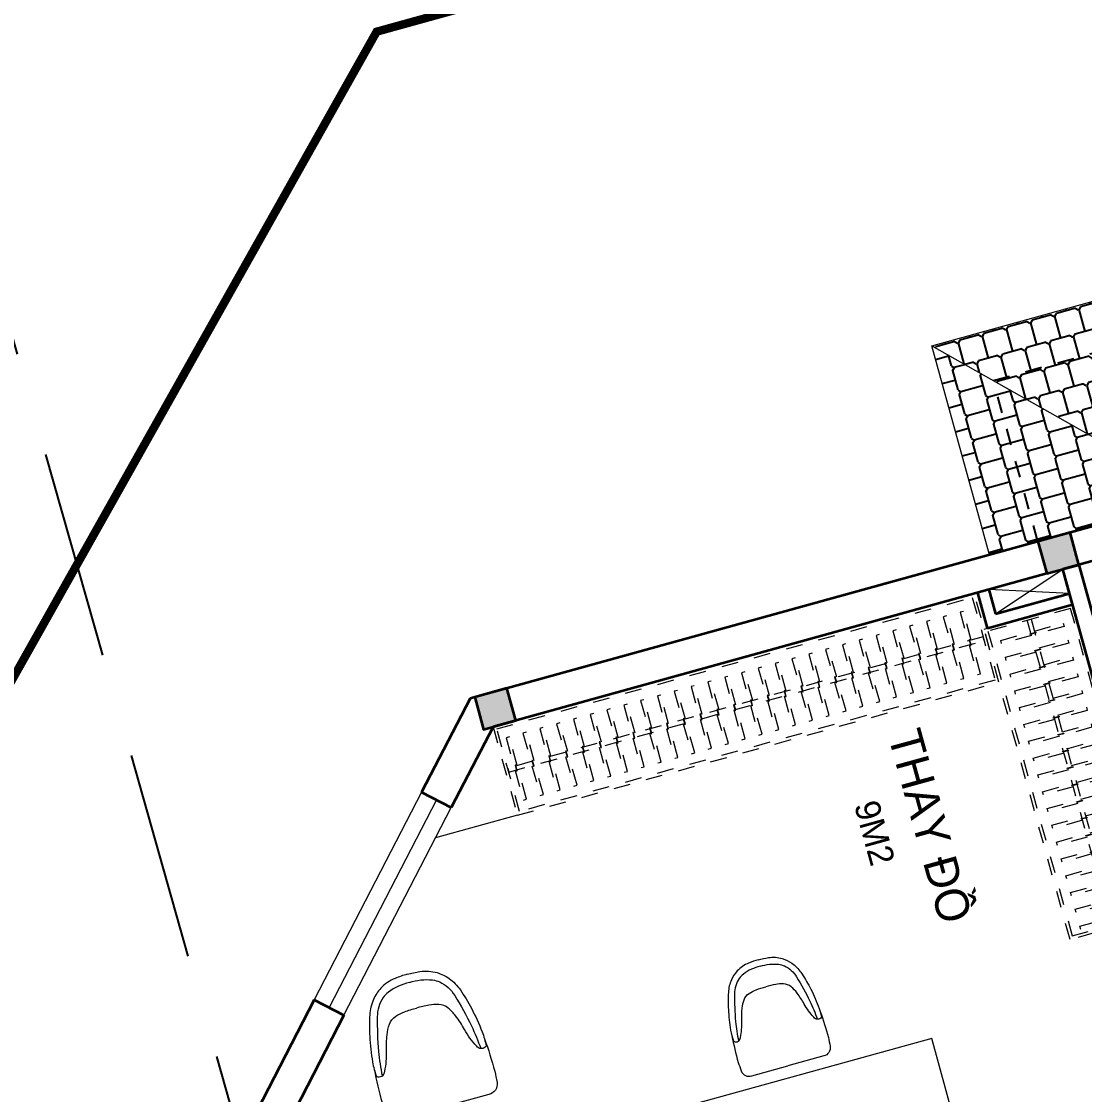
# Model space of a CAD drawing. Header units: metres. Extents: x 568332 to 569219, y 2065964 to 2066430.
# Drawn here: x 568446.51 to 568452.88, y 2066329.75 to 2066336.18 of the extents above; entities that cross this region are included whole.
import ezdxf

# ---------------------------------------------------------------- set-up
doc = ezdxf.new("R2010")
doc.units = ezdxf.units.M
doc.linetypes.add('HIDDEN', pattern=[0.375, 0.25, -0.125])
doc.linetypes.add('X-5M-G-MB PHONGNGU$0$HIDDEN2', pattern=[0.1875, 0.125, -0.0625])
doc.layers.get('0').update_dxf_attribs({"linetype": 'CONTINUOUS'})
doc.layers.get('DEFPOINTS').update_dxf_attribs({"linetype": 'CONTINUOUS'})
for name, color, linetype, lineweight in [('-CONCRETE', 1, 'CONTINUOUS', 35), ('-DIM', 9, 'CONTINUOUS', 13), ('-DOOR', 137, 'CONTINUOUS', 9), ('-FURNITURE', 46, 'CONTINUOUS', 9), ('-LINE1', 7, 'CONTINUOUS', 18), ('-TEXT', 7, 'CONTINUOUS', 15), ('-WALL', 4, 'CONTINUOUS', 35), ('TEXT25', 2, 'CONTINUOUS', 13)]:
    doc.layers.add(name, color=color, linetype=linetype, lineweight=lineweight)
for name, color, linetype in [('-RANH GIOI LO DAT', 12, 'CONTINUOUS'), ('13. NET HATCH', 252, 'CONTINUOUS'), ('RANHGIOI', 2, 'HIDDEN')]:
    doc.layers.add(name, color=color, linetype=linetype)
doc.styles.add('T1', font='', dxfattribs={"height": 200})
doc.styles.add('vnavanth', font='', dxfattribs={"width": 0.8})
doc.styles.get('T1').set_extended_font_data('VNgeometric Light')
doc.styles.get('vnavanth').set_extended_font_data('.VnAvantH')

# ---------------------------------------------------------------- blocks, each defined once
blk = doc.blocks.new('A$C5C575821')
at = {"layer": '-CONCRETE'}
h = blk.add_hatch(color=256, dxfattribs=at)
h.dxf.hatch_style = 1
h.paths.add_polyline_path([(-0.00237559899687767, 200.0000000000146), (-0.00237559899687767, 1.455191522836685e-11), (199.9976244010031, 1.455191522836685e-11), (199.9976244010031, 200.0000000000146)])
blk.add_lwpolyline([(-0.00237559899687767, 1.455191522836685e-11), (199.9976244010031, 1.455191522836685e-11), (199.9976244010031, 200.0000000000146), (-0.00237559899687767, 200.0000000000146)], close=True, dxfattribs=at)
blk = doc.blocks.new('A$C4D045CFB')
at = {"layer": '13. NET HATCH'}
h = blk.add_hatch(dxfattribs=at)
h.set_pattern_fill('MAIGO-12', color=256, scale=300, angle=180)
h.set_pattern_definition([(180, (-90, 1.102182119232618e-14), (-75.00000000000001, -150), [120, -30, 120, -30]), (270, (-75, -14.99999999999999), (74.99999999999997, -150), [135, -165]), (225, (-60, 7.34788079488412e-15), (-75.00000000142688, -150.0000000028537), [21.213203436, -403.0508652]), (315, (-90, 1.102182119232618e-14), (75.00000000142684, -150.0000000028537), [21.213203436, -403.0508652])])
h.paths.add_polyline_path([(1299.999119955668, 6100.494044825784), (1299.953723877203, 5215.284894083044), (1299.999119955668, 5229.592269479996), (1299.999119955668, 4500.000660992693), (-0.0008800443320069462, 6100.494044825784)])
h = blk.add_hatch(dxfattribs=at)
h.set_pattern_fill('MAIGO-12', color=256, scale=300, angle=270)
h.set_pattern_definition([(270, (-1.653273178848927e-14, -90), (150, -75.00000000000003), [120, -30, 120, -30]), (0, (14.99999999999999, -75), (150, 74.99999999999996), [135, -165]), (315, (-1.102182119232618e-14, -60), (150.0000000028537, -75.0000000014269), [21.213203436, -403.0508652]), (45, (-1.653273178848927e-14, -90), (150.0000000028537, 75.00000000142683), [21.213203436, -403.0508652])])
h.paths.add_polyline_path([(-0.0008800443320069462, 6100.494044825784), (1299.999119955668, 4500.000660992693), (1299.999119955668, 1300.000660992693), (-0.0008800443320069462, 0.000660992693156004)])
h = blk.add_hatch(dxfattribs=at)
h.set_pattern_fill('MAIGO-12', color=256, scale=300)
h.set_pattern_definition([(0, (90, 0), (75, 150), [120, -30, 120, -30]), (90, (75, 15), (-74.99999999999999, 150), [135, -165]), (45, (60, 0), (75.00000000142687, 150.0000000028537), [21.213203436, -403.0508652]), (135, (90, 0), (-75.00000000142686, 150.0000000028537), [21.213203436, -403.0508652])])
h.paths.add_polyline_path([(1299.999119955668, 1300.000660992693), (1299.999119955668, 0.000660992693156004), (-0.0008800443320069462, 0.000660992693156004)])
at = {"layer": '-LINE1'}
for p, q in [((-0.0008800443320069462, 0.000660992693156004), (-0.0008800443320069462, 6100.494044825784)), ((-0.0008800443320069462, 6100.494044825784), (1299.999119955668, 6100.494044825784)), ((-0.0008800443320069462, 6100.494044825784), (1299.999119955668, 4500.000660992693)), ((-0.0008800443320069462, 0.000660992693156004), (1299.999119955668, 1300.000660992693)), ((1299.999119955668, 0.000660992693156004), (-0.0008800443320069462, 0.000660992693156004))]:
    blk.add_line(p, q, dxfattribs=at)
at = {"layer": 'DEFPOINTS', "linetype": 'HIDDEN', "ltscale": 5}
blk.add_lwpolyline([(1299.999119955668, 300.0006609926932), (299.999119955668, 300.0006609926932), (299.999119955668, 5800.494044825784), (1299.999119955668, 5800.494044825784)], close=True, dxfattribs=at)
blk = doc.blocks.new('*U262')
at = {"linetype": 'X-5M-G-MB PHONGNGU$0$HIDDEN2'}
for points in [[(0, 600.0000000004657), (0, 0), (2106.196266547412, -7.502164068760305e-10), (2106.196266547412, 599.9999999997154)], [(2086.196266547412, 579.9996613716421), (2086.196266547412, 19.99966137164223), (20, 20.00000000046566), (20, 580.0000000004657)], [(2086.196266547412, 286.6991212947243), (2086.196266547412, 313.0991212946311), (20, 313.0991212953813), (19.99999859370291, 286.6991212952417)], [(113.7817614636733, 319.1750910408318), (109.4317788550979, 319.1750910408318), (109.4317788550979, 280.441767644881), (113.7817614636733, 280.441767644881)], [(227.7817614636733, 319.1750910407849), (223.4317788550979, 319.1750910407849), (223.4317788550979, 280.4417676448341), (227.7817614636733, 280.4417676448341)], [(341.7817614636733, 319.175091040738), (337.4317788550979, 319.175091040738), (337.4317788550979, 280.4417676447872), (341.7817614636733, 280.4417676447872)], [(455.7817614636733, 319.1750910406911), (451.4317788550979, 319.1750910406911), (451.4317788550979, 280.4417676447403), (455.7817614636733, 280.4417676447403)], [(569.7817614636733, 319.1750910406442), (565.431778855098, 319.1750910406442), (565.431778855098, 280.4417676446934), (569.7817614636733, 280.4417676446934)], [(683.7817614636733, 319.1750910405973), (679.431778855098, 319.1750910405973), (679.431778855098, 280.4417676446465), (683.7817614636733, 280.4417676446465)], [(797.7817614636733, 319.1750910405504), (793.431778855098, 319.1750910405504), (793.431778855098, 280.4417676445996), (797.7817614636733, 280.4417676445996)], [(911.7817614636733, 319.1750910405035), (907.431778855098, 319.1750910405035), (907.431778855098, 280.4417676445527), (911.7817614636733, 280.4417676445527)], [(1025.781761463673, 319.1750910404566), (1021.431778855098, 319.1750910404566), (1021.431778855098, 280.4417676445057), (1025.781761463673, 280.4417676445057)], [(1139.781761463673, 319.1750910404097), (1135.431778855098, 319.1750910404097), (1135.431778855098, 280.4417676444588), (1139.781761463673, 280.4417676444588)], [(1253.781761463673, 319.1750910403628), (1249.431778855098, 319.1750910403628), (1249.431778855098, 280.4417676444119), (1253.781761463673, 280.4417676444119)], [(1367.781761463673, 319.1750910403159), (1363.431778855098, 319.1750910403159), (1363.431778855098, 280.441767644365), (1367.781761463673, 280.441767644365)], [(1481.781761463673, 319.175091040269), (1477.431778855098, 319.175091040269), (1477.431778855098, 280.4417676443181), (1481.781761463673, 280.4417676443181)], [(1595.781761463673, 319.175091040222), (1591.431778855098, 319.175091040222), (1591.431778855098, 280.4417676442712), (1595.781761463673, 280.4417676442712)], [(1709.781761463673, 319.1750910401751), (1705.431778855098, 319.1750910401751), (1705.431778855098, 280.4417676442243), (1709.781761463673, 280.4417676442243)], [(1823.781761463673, 319.1750910401282), (1819.431778855098, 319.1750910401282), (1819.431778855098, 280.4417676441774), (1823.781761463673, 280.4417676441774)], [(1937.781761463673, 319.1750910400813), (1933.431778855098, 319.1750910400813), (1933.431778855098, 280.4417676441305), (1937.781761463673, 280.4417676441305)], [(2051.781761463673, 319.1750910400344), (2047.431778855098, 319.1750910400344), (2047.431778855098, 280.4417676440836), (2051.781761463673, 280.4417676440836)]]:
    blk.add_lwpolyline(points, close=True, dxfattribs=at)
for points in [[(122.2409142897814, 313.1103512093413), (122.2409142897814, 515.2497102723445), (100.1765458012815, 515.2497102723445), (100.1765458012815, 313.1103512093413)], [(236.2409142897814, 313.1103512092944), (236.2409142897814, 515.2497102722975), (214.1765458012815, 515.2497102722975), (214.1765458012815, 313.1103512092944)], [(350.2409142897814, 313.1103512092475), (350.2409142897814, 515.2497102722507), (328.1765458012815, 515.2497102722507), (328.1765458012815, 313.1103512092475)], [(464.2409142897814, 313.1103512092006), (464.2409142897814, 515.2497102722037), (442.1765458012815, 515.2497102722037), (442.1765458012815, 313.1103512092006)], [(578.2409142897814, 313.1103512091537), (578.2409142897814, 515.2497102721569), (556.1765458012815, 515.2497102721569), (556.1765458012815, 313.1103512091537)], [(692.2409142897814, 313.1103512091068), (692.2409142897814, 515.24971027211), (670.1765458012815, 515.24971027211), (670.1765458012815, 313.1103512091068)], [(806.2409142897814, 313.1103512090599), (806.2409142897814, 515.249710272063), (784.1765458012815, 515.249710272063), (784.1765458012815, 313.1103512090599)], [(920.2409142897814, 313.110351209013), (920.2409142897814, 515.2497102720162), (898.1765458012815, 515.2497102720162), (898.1765458012815, 313.110351209013)], [(1034.240914289781, 313.1103512089661), (1034.240914289781, 515.2497102719692), (1012.176545801281, 515.2497102719692), (1012.176545801281, 313.1103512089661)], [(1148.240914289781, 313.1103512089192), (1148.240914289781, 515.2497102719224), (1126.176545801281, 515.2497102719224), (1126.176545801281, 313.1103512089192)], [(1262.240914289781, 313.1103512088723), (1262.240914289781, 515.2497102718754), (1240.176545801281, 515.2497102718754), (1240.176545801281, 313.1103512088723)], [(1376.240914289781, 313.1103512088254), (1376.240914289781, 515.2497102718285), (1354.176545801281, 515.2497102718285), (1354.176545801281, 313.1103512088254)], [(1490.240914289781, 313.1103512087785), (1490.240914289781, 515.2497102717816), (1468.176545801281, 515.2497102717816), (1468.176545801281, 313.1103512087785)], [(1604.240914289781, 313.1103512087315), (1604.240914289781, 515.2497102717347), (1582.176545801281, 515.2497102717347), (1582.176545801281, 313.1103512087315)], [(1718.240914289781, 313.1103512086846), (1718.240914289781, 515.2497102716878), (1696.176545801281, 515.2497102716878), (1696.176545801281, 313.1103512086846)], [(1832.240914289781, 313.1103512086377), (1832.240914289781, 515.2497102716409), (1810.176545801281, 515.2497102716409), (1810.176545801281, 313.1103512086377)], [(1946.240914289781, 313.1103512085908), (1946.240914289781, 515.2497102715939), (1924.176545801281, 515.2497102715939), (1924.176545801281, 313.1103512085908)], [(2060.240914289781, 313.1103512085439), (2060.240914289781, 515.2497102715471), (2038.176545801281, 515.2497102715471), (2038.176545801281, 313.1103512085439)], [(100.1765458012815, 286.7103512094345), (100.1765458012815, 92.0852110228024), (122.2409142897814, 92.0852110228024), (122.2409142897814, 286.7103512094345)], [(214.1765458012815, 286.7103512093876), (214.1765458012815, 92.08521102275549), (236.2409142897814, 92.08521102275549), (236.2409142897814, 286.7103512093876)], [(328.1765458012815, 286.7103512093407), (328.1765458012815, 92.08521102270858), (350.2409142897814, 92.08521102270858), (350.2409142897814, 286.7103512093407)], [(442.1765458012815, 286.7103512092938), (442.1765458012815, 92.08521102266168), (464.2409142897814, 92.08521102266168), (464.2409142897814, 286.7103512092938)], [(556.1765458012815, 286.7103512092469), (556.1765458012815, 92.08521102261477), (578.2409142897814, 92.08521102261477), (578.2409142897814, 286.7103512092469)], [(670.1765458012815, 286.7103512092), (670.1765458012815, 92.08521102256786), (692.2409142897814, 92.08521102256786), (692.2409142897814, 286.7103512092)], [(784.1765458012815, 286.7103512091531), (784.1765458012815, 92.08521102252095), (806.2409142897814, 92.08521102252095), (806.2409142897814, 286.7103512091531)], [(898.1765458012815, 286.7103512091062), (898.1765458012815, 92.08521102247404), (920.2409142897814, 92.08521102247404), (920.2409142897814, 286.7103512091062)], [(1012.176545801281, 286.7103512090592), (1012.176545801281, 92.08521102242715), (1034.240914289781, 92.08521102242715), (1034.240914289781, 286.7103512090592)], [(1126.176545801281, 286.7103512090123), (1126.176545801281, 92.08521102238024), (1148.240914289781, 92.08521102238024), (1148.240914289781, 286.7103512090123)], [(1240.176545801281, 286.7103512089654), (1240.176545801281, 92.08521102233333), (1262.240914289781, 92.08521102233333), (1262.240914289781, 286.7103512089654)], [(1354.176545801281, 286.7103512089186), (1354.176545801281, 92.08521102228642), (1376.240914289781, 92.08521102228642), (1376.240914289781, 286.7103512089186)], [(1468.176545801281, 286.7103512088717), (1468.176545801281, 92.0852110222395), (1490.240914289781, 92.0852110222395), (1490.240914289781, 286.7103512088717)], [(1582.176545801281, 286.7103512088247), (1582.176545801281, 92.0852110221926), (1604.240914289781, 92.0852110221926), (1604.240914289781, 286.7103512088247)], [(1696.176545801281, 286.7103512087778), (1696.176545801281, 92.0852110221457), (1718.240914289781, 92.0852110221457), (1718.240914289781, 286.7103512087778)], [(1810.176545801281, 286.7103512087309), (1810.176545801281, 92.08521102209879), (1832.240914289781, 92.08521102209879), (1832.240914289781, 286.7103512087309)], [(1924.176545801281, 286.710351208684), (1924.176545801281, 92.08521102205188), (1946.240914289781, 92.08521102205188), (1946.240914289781, 286.710351208684)], [(2038.176545801281, 286.7103512086371), (2038.176545801281, 92.08521102200497), (2060.240914289781, 92.08521102200497), (2060.240914289781, 286.7103512086371)]]:
    blk.add_lwpolyline(points, dxfattribs=at)
blk = doc.blocks.new('*U273')
at = {"linetype": 'X-5M-G-MB PHONGNGU$0$HIDDEN2'}
for points in [[(0, 600.0000000004657), (0, 0), (3263.476713970765, -1.226399916178714e-09), (3263.476713970765, 599.9999999992392)], [(3243.476713970765, 579.9996613711659), (3243.476713970765, 19.99966137116605), (20, 20.00000000046566), (20, 580.0000000004657)], [(3243.476713970765, 286.6991212942481), (3243.476713970765, 313.0991212941549), (20, 313.0991212953813), (19.99999859370291, 286.6991212952417)], [(113.7817614636733, 319.1750910408318), (109.4317788550979, 319.1750910408318), (109.4317788550979, 280.441767644881), (113.7817614636733, 280.441767644881)], [(227.7817614636733, 319.1750910407849), (223.4317788550979, 319.1750910407849), (223.4317788550979, 280.4417676448341), (227.7817614636733, 280.4417676448341)], [(341.7817614636733, 319.175091040738), (337.4317788550979, 319.175091040738), (337.4317788550979, 280.4417676447872), (341.7817614636733, 280.4417676447872)], [(455.7817614636733, 319.1750910406911), (451.4317788550979, 319.1750910406911), (451.4317788550979, 280.4417676447403), (455.7817614636733, 280.4417676447403)], [(569.7817614636733, 319.1750910406442), (565.431778855098, 319.1750910406442), (565.431778855098, 280.4417676446934), (569.7817614636733, 280.4417676446934)], [(683.7817614636733, 319.1750910405973), (679.431778855098, 319.1750910405973), (679.431778855098, 280.4417676446465), (683.7817614636733, 280.4417676446465)], [(797.7817614636733, 319.1750910405504), (793.431778855098, 319.1750910405504), (793.431778855098, 280.4417676445996), (797.7817614636733, 280.4417676445996)], [(911.7817614636733, 319.1750910405035), (907.431778855098, 319.1750910405035), (907.431778855098, 280.4417676445527), (911.7817614636733, 280.4417676445527)], [(1025.781761463673, 319.1750910404566), (1021.431778855098, 319.1750910404566), (1021.431778855098, 280.4417676445057), (1025.781761463673, 280.4417676445057)], [(1139.781761463673, 319.1750910404097), (1135.431778855098, 319.1750910404097), (1135.431778855098, 280.4417676444588), (1139.781761463673, 280.4417676444588)], [(1253.781761463673, 319.1750910403628), (1249.431778855098, 319.1750910403628), (1249.431778855098, 280.4417676444119), (1253.781761463673, 280.4417676444119)], [(1367.781761463673, 319.1750910403159), (1363.431778855098, 319.1750910403159), (1363.431778855098, 280.441767644365), (1367.781761463673, 280.441767644365)], [(1481.781761463673, 319.175091040269), (1477.431778855098, 319.175091040269), (1477.431778855098, 280.4417676443181), (1481.781761463673, 280.4417676443181)], [(1595.781761463673, 319.175091040222), (1591.431778855098, 319.175091040222), (1591.431778855098, 280.4417676442712), (1595.781761463673, 280.4417676442712)], [(1709.781761463673, 319.1750910401751), (1705.431778855098, 319.1750910401751), (1705.431778855098, 280.4417676442243), (1709.781761463673, 280.4417676442243)], [(1823.781761463673, 319.1750910401282), (1819.431778855098, 319.1750910401282), (1819.431778855098, 280.4417676441774), (1823.781761463673, 280.4417676441774)], [(1937.781761463673, 319.1750910400813), (1933.431778855098, 319.1750910400813), (1933.431778855098, 280.4417676441305), (1937.781761463673, 280.4417676441305)], [(2051.781761463673, 319.1750910400344), (2047.431778855098, 319.1750910400344), (2047.431778855098, 280.4417676440836), (2051.781761463673, 280.4417676440836)], [(2165.781761463673, 319.1750910399875), (2161.431778855098, 319.1750910399875), (2161.431778855098, 280.4417676440366), (2165.781761463673, 280.4417676440366)], [(2279.781761463673, 319.1750910399406), (2275.431778855098, 319.1750910399406), (2275.431778855098, 280.4417676439897), (2279.781761463673, 280.4417676439897)], [(2393.781761463673, 319.1750910398937), (2389.431778855098, 319.1750910398937), (2389.431778855098, 280.4417676439429), (2393.781761463673, 280.4417676439429)], [(2507.781761463673, 319.1750910398468), (2503.431778855098, 319.1750910398468), (2503.431778855098, 280.441767643896), (2507.781761463673, 280.441767643896)], [(2621.781761463673, 319.1750910397999), (2617.431778855098, 319.1750910397999), (2617.431778855098, 280.4417676438491), (2621.781761463673, 280.4417676438491)], [(2735.781761463673, 319.1750910397529), (2731.431778855098, 319.1750910397529), (2731.431778855098, 280.4417676438021), (2735.781761463673, 280.4417676438021)], [(2849.781761463673, 319.175091039706), (2845.431778855098, 319.175091039706), (2845.431778855098, 280.4417676437552), (2849.781761463673, 280.4417676437552)], [(2963.781761463673, 319.1750910396592), (2959.431778855098, 319.1750910396592), (2959.431778855098, 280.4417676437083), (2963.781761463673, 280.4417676437083)], [(3077.781761463673, 319.1750910396123), (3073.431778855098, 319.1750910396123), (3073.431778855098, 280.4417676436614), (3077.781761463673, 280.4417676436614)], [(3191.781761463673, 319.1750910395654), (3187.431778855098, 319.1750910395654), (3187.431778855098, 280.4417676436145), (3191.781761463673, 280.4417676436145)]]:
    blk.add_lwpolyline(points, close=True, dxfattribs=at)
for points in [[(122.2409142897814, 313.1103512093413), (122.2409142897814, 515.2497102723445), (100.1765458012815, 515.2497102723445), (100.1765458012815, 313.1103512093413)], [(236.2409142897814, 313.1103512092944), (236.2409142897814, 515.2497102722975), (214.1765458012815, 515.2497102722975), (214.1765458012815, 313.1103512092944)], [(350.2409142897814, 313.1103512092475), (350.2409142897814, 515.2497102722507), (328.1765458012815, 515.2497102722507), (328.1765458012815, 313.1103512092475)], [(464.2409142897814, 313.1103512092006), (464.2409142897814, 515.2497102722037), (442.1765458012815, 515.2497102722037), (442.1765458012815, 313.1103512092006)], [(578.2409142897814, 313.1103512091537), (578.2409142897814, 515.2497102721569), (556.1765458012815, 515.2497102721569), (556.1765458012815, 313.1103512091537)], [(692.2409142897814, 313.1103512091068), (692.2409142897814, 515.24971027211), (670.1765458012815, 515.24971027211), (670.1765458012815, 313.1103512091068)], [(806.2409142897814, 313.1103512090599), (806.2409142897814, 515.249710272063), (784.1765458012815, 515.249710272063), (784.1765458012815, 313.1103512090599)], [(920.2409142897814, 313.110351209013), (920.2409142897814, 515.2497102720162), (898.1765458012815, 515.2497102720162), (898.1765458012815, 313.110351209013)], [(1034.240914289781, 313.1103512089661), (1034.240914289781, 515.2497102719692), (1012.176545801281, 515.2497102719692), (1012.176545801281, 313.1103512089661)], [(1148.240914289781, 313.1103512089192), (1148.240914289781, 515.2497102719224), (1126.176545801281, 515.2497102719224), (1126.176545801281, 313.1103512089192)], [(1262.240914289781, 313.1103512088723), (1262.240914289781, 515.2497102718754), (1240.176545801281, 515.2497102718754), (1240.176545801281, 313.1103512088723)], [(1376.240914289781, 313.1103512088254), (1376.240914289781, 515.2497102718285), (1354.176545801281, 515.2497102718285), (1354.176545801281, 313.1103512088254)], [(1490.240914289781, 313.1103512087785), (1490.240914289781, 515.2497102717816), (1468.176545801281, 515.2497102717816), (1468.176545801281, 313.1103512087785)], [(1604.240914289781, 313.1103512087315), (1604.240914289781, 515.2497102717347), (1582.176545801281, 515.2497102717347), (1582.176545801281, 313.1103512087315)], [(1718.240914289781, 313.1103512086846), (1718.240914289781, 515.2497102716878), (1696.176545801281, 515.2497102716878), (1696.176545801281, 313.1103512086846)], [(1832.240914289781, 313.1103512086377), (1832.240914289781, 515.2497102716409), (1810.176545801281, 515.2497102716409), (1810.176545801281, 313.1103512086377)], [(1946.240914289781, 313.1103512085908), (1946.240914289781, 515.2497102715939), (1924.176545801281, 515.2497102715939), (1924.176545801281, 313.1103512085908)], [(2060.240914289781, 313.1103512085439), (2060.240914289781, 515.2497102715471), (2038.176545801281, 515.2497102715471), (2038.176545801281, 313.1103512085439)], [(2174.240914289781, 313.110351208497), (2174.240914289781, 515.2497102715001), (2152.176545801281, 515.2497102715001), (2152.176545801281, 313.110351208497)], [(2288.240914289781, 313.1103512084501), (2288.240914289781, 515.2497102714533), (2266.176545801281, 515.2497102714533), (2266.176545801281, 313.1103512084501)], [(2402.240914289781, 313.1103512084032), (2402.240914289781, 515.2497102714063), (2380.176545801281, 515.2497102714063), (2380.176545801281, 313.1103512084032)], [(2516.240914289781, 313.1103512083563), (2516.240914289781, 515.2497102713594), (2494.176545801281, 515.2497102713594), (2494.176545801281, 313.1103512083563)], [(2630.240914289781, 313.1103512083094), (2630.240914289781, 515.2497102713126), (2608.176545801281, 515.2497102713126), (2608.176545801281, 313.1103512083094)], [(2744.240914289781, 313.1103512082624), (2744.240914289781, 515.2497102712656), (2722.176545801281, 515.2497102712656), (2722.176545801281, 313.1103512082624)], [(2858.240914289781, 313.1103512082155), (2858.240914289781, 515.2497102712188), (2836.176545801281, 515.2497102712188), (2836.176545801281, 313.1103512082155)], [(2972.240914289781, 313.1103512081687), (2972.240914289781, 515.2497102711718), (2950.176545801281, 515.2497102711718), (2950.176545801281, 313.1103512081687)], [(3086.240914289781, 313.1103512081218), (3086.240914289781, 515.2497102711249), (3064.176545801281, 515.2497102711249), (3064.176545801281, 313.1103512081218)], [(3200.240914289781, 313.1103512080749), (3200.240914289781, 515.249710271078), (3178.176545801281, 515.249710271078), (3178.176545801281, 313.1103512080749)], [(100.1765458012815, 286.7103512094345), (100.1765458012815, 92.0852110228024), (122.2409142897814, 92.0852110228024), (122.2409142897814, 286.7103512094345)], [(214.1765458012815, 286.7103512093876), (214.1765458012815, 92.08521102275549), (236.2409142897814, 92.08521102275549), (236.2409142897814, 286.7103512093876)], [(328.1765458012815, 286.7103512093407), (328.1765458012815, 92.08521102270858), (350.2409142897814, 92.08521102270858), (350.2409142897814, 286.7103512093407)], [(442.1765458012815, 286.7103512092938), (442.1765458012815, 92.08521102266168), (464.2409142897814, 92.08521102266168), (464.2409142897814, 286.7103512092938)], [(556.1765458012815, 286.7103512092469), (556.1765458012815, 92.08521102261477), (578.2409142897814, 92.08521102261477), (578.2409142897814, 286.7103512092469)], [(670.1765458012815, 286.7103512092), (670.1765458012815, 92.08521102256786), (692.2409142897814, 92.08521102256786), (692.2409142897814, 286.7103512092)], [(784.1765458012815, 286.7103512091531), (784.1765458012815, 92.08521102252095), (806.2409142897814, 92.08521102252095), (806.2409142897814, 286.7103512091531)], [(898.1765458012815, 286.7103512091062), (898.1765458012815, 92.08521102247404), (920.2409142897814, 92.08521102247404), (920.2409142897814, 286.7103512091062)], [(1012.176545801281, 286.7103512090592), (1012.176545801281, 92.08521102242715), (1034.240914289781, 92.08521102242715), (1034.240914289781, 286.7103512090592)], [(1126.176545801281, 286.7103512090123), (1126.176545801281, 92.08521102238024), (1148.240914289781, 92.08521102238024), (1148.240914289781, 286.7103512090123)], [(1240.176545801281, 286.7103512089654), (1240.176545801281, 92.08521102233333), (1262.240914289781, 92.08521102233333), (1262.240914289781, 286.7103512089654)], [(1354.176545801281, 286.7103512089186), (1354.176545801281, 92.08521102228642), (1376.240914289781, 92.08521102228642), (1376.240914289781, 286.7103512089186)], [(1468.176545801281, 286.7103512088717), (1468.176545801281, 92.0852110222395), (1490.240914289781, 92.0852110222395), (1490.240914289781, 286.7103512088717)], [(1582.176545801281, 286.7103512088247), (1582.176545801281, 92.0852110221926), (1604.240914289781, 92.0852110221926), (1604.240914289781, 286.7103512088247)], [(1696.176545801281, 286.7103512087778), (1696.176545801281, 92.0852110221457), (1718.240914289781, 92.0852110221457), (1718.240914289781, 286.7103512087778)], [(1810.176545801281, 286.7103512087309), (1810.176545801281, 92.08521102209879), (1832.240914289781, 92.08521102209879), (1832.240914289781, 286.7103512087309)], [(1924.176545801281, 286.710351208684), (1924.176545801281, 92.08521102205188), (1946.240914289781, 92.08521102205188), (1946.240914289781, 286.710351208684)], [(2038.176545801281, 286.7103512086371), (2038.176545801281, 92.08521102200497), (2060.240914289781, 92.08521102200497), (2060.240914289781, 286.7103512086371)], [(2152.176545801281, 286.7103512085902), (2152.176545801281, 92.08521102195806), (2174.240914289781, 92.08521102195806), (2174.240914289781, 286.7103512085902)], [(2266.176545801281, 286.7103512085433), (2266.176545801281, 92.08521102191116), (2288.240914289781, 92.08521102191116), (2288.240914289781, 286.7103512085433)], [(2380.176545801281, 286.7103512084964), (2380.176545801281, 92.08521102186425), (2402.240914289781, 92.08521102186425), (2402.240914289781, 286.7103512084964)], [(2494.176545801281, 286.7103512084495), (2494.176545801281, 92.08521102181734), (2516.240914289781, 92.08521102181734), (2516.240914289781, 286.7103512084495)], [(2608.176545801281, 286.7103512084026), (2608.176545801281, 92.08521102177043), (2630.240914289781, 92.08521102177043), (2630.240914289781, 286.7103512084026)], [(2722.176545801281, 286.7103512083556), (2722.176545801281, 92.08521102172352), (2744.240914289781, 92.08521102172352), (2744.240914289781, 286.7103512083556)], [(2836.176545801281, 286.7103512083087), (2836.176545801281, 92.08521102167663), (2858.240914289781, 92.08521102167663), (2858.240914289781, 286.7103512083087)], [(2950.176545801281, 286.7103512082618), (2950.176545801281, 92.08521102162972), (2972.240914289781, 92.08521102162972), (2972.240914289781, 286.7103512082618)], [(3064.176545801281, 286.7103512082149), (3064.176545801281, 92.08521102158281), (3086.240914289781, 92.08521102158281), (3086.240914289781, 286.7103512082149)], [(3178.176545801281, 286.710351208168), (3178.176545801281, 92.0852110215359), (3200.240914289781, 92.0852110215359), (3200.240914289781, 286.710351208168)]]:
    blk.add_lwpolyline(points, dxfattribs=at)
blk = doc.blocks.new('A$C7D524948')
at = {"layer": '-FURNITURE'}
for points in [[(-1.862645149230957e-09, 824.9500000011176, 0.02374928999430728), (-77.15000000130385, 820, 0.1110396266945436), (-175.0999999996275, 786.1500000022352, 0.08516816991690027), (-234.9500000011176, 733.25, 0.08855014736123698), (-281.5499999988824, 649.3499999996275, 0.02790636319614463), (-315.9500000011176, 525.5999999996275, 0.02834164487538841), (-340.4000000022352, 372.8000000007451, 0.04711987010175965), (-341.0999999996275, 283.4000000003725, 0.5135274654112972), (-284.5500000007451, 299.9500000011176, 0.05957759956988055), (-242.5500000026077, 413.6500000003725, -0.03446512451505389), (-213.1500000003725, 507.4499999992549, -0.05927668371543007), (-182.7500000009313, 564.2999999988824, -0.1661460996977688), (-133.4500000011176, 600.4000000003725, -0.0525641271264061), (-75.80000000074506, 611.9500000011176, -0.02855401869774651), (-1.862645149230957e-09, 614.6500000003725, -3.543335205159532)], [(-0.5500000007450581, 774.1500000003725, 0.1055837687742558), (-137.8000000007451, 751.3000000007451, 0.08397584501256396), (-176, 728.25, 0.1493020227225411), (-241.2000000011176, 626.1999999992549, 0.02490854660583826), (-289.25, 424.1500000003725, 0.02643887537121914), (-306.5679914960638, 278.4068524483591, -0.8863330528017872)], [(-0.5500000007450581, 774.1500000003725, -0.1055837687742558), (136.6999999992549, 751.3000000007451, -0.08397584501256396), (174.8999999985099, 728.2500000018626, -0.1493020227225411), (240.0999999986961, 626.1999999992549, -0.02490854660583826), (288.1499999975786, 424.1500000003725, -0.02643887537121914), (305.467991495505, 278.4068524483591, 0.8863330528017872)], [(-1.862645149230957e-09, 824.9500000011176, -0.02374928999430728), (77.14999999850988, 820.0000000018626, -0.1110396266945436), (175.0999999986961, 786.1500000003725, -0.08516816991690027), (234.9499999992549, 733.25, -0.08855014736123698), (281.5499999988824, 649.3499999996275, -0.02790636319614463), (315.9500000011176, 525.5999999996275, -0.02834164487538841), (340.3999999985099, 372.8000000007451, -0.04711987010175965), (341.0999999996275, 283.4000000022352, -0.5135274654112972), (284.5500000007451, 299.9499999992549, -0.05957759956988055), (242.5499999988824, 413.6499999985099, 0.03446512451505389), (213.1499999994412, 507.4500000011176, 0.05927668371543007), (182.75, 564.3000000007451, 0.1661460996977688), (133.4499999983236, 600.4000000003725, 0.0525641271264061), (75.79999999888241, 611.9499999992549, 0.02855401869774651), (-1.862645149230957e-09, 614.6500000003725, 3.543335205159532)], [(-342.8562581948936, 328.1164919566363, 0.02267140514630937), (-350.039135296829, 124.5, 0.01212164544072816), (-345.6391352973878, 57.0500000026077, 0.4055082152921144), (-279.3891352973878, 0), (0, 0)], [(342.8562581939623, 328.1164919547737, -0.02267140514630937), (350.0391352958977, 124.5, -0.01212164544072816), (345.6391352955252, 57.05000000074506, -0.4055082152921144), (279.3891352964565, 0), (0, 0)]]:
    blk.add_lwpolyline(points, format="xyb", dxfattribs=at)
blk = doc.blocks.new('M40-T3')
at = {"layer": '-DOOR'}
blk.add_lwpolyline([(199018.6084673554, -1566365.357160138), (200046.0398911666, -1567316.348574067), (200181.8958074553, -1567169.572656365), (199154.4643836442, -1566218.581242436)], close=True, dxfattribs=at)
blk.add_lwpolyline([(199086.5364255065, -1566291.96920128), (200113.9678493177, -1567242.960615208)], dxfattribs=at)
at = {"layer": '-FURNITURE'}
for points in [[(198904.0957261677, -1562765.812578139), (198754.0933505637, -1562305.82454038)], [(198904.0957261677, -1562306.477147071), (198754.0957261677, -1562765.812578139)], [(201754.0927572924, -1563812.780820174), (201254.0927572924, -1563812.780820174), (201254.0927572924, -1565612.780820191), (201754.0927572924, -1565612.780820191)], [(199304.0957262029, -1565847.99746821), (199304.0957262029, -1566357.080142441)]]:
    blk.add_lwpolyline(points, dxfattribs=at)
at = {"layer": '-RANH GIOI LO DAT', "linetype": 'HIDDEN', "ltscale": 10, "const_width": 50}
blk.add_lwpolyline([(194554.0933499628, -1550005.98871871), (194554.0933495009, -1565409.741094313), (199553.9783428008, -1570375.828611574), (205554.0933504397, -1570335.131916246), (205554.0933499628, -1550005.988719187)], close=True, dxfattribs=at)
at = {"layer": '-WALL'}
for p, q in [((198554.0933505636, -1561606.254080264), (198554.0933505637, -1565935.401566561)), ((198754.0933505637, -1561606.254080264), (198754.0933505637, -1562305.82454038)), ((198974.0957261677, -1562306.477147071), (198754.0957261678, -1562306.477147071)), ((198904.0957261677, -1562765.812578139), (198904.0957261677, -1562306.477145521)), ((198974.0957261677, -1562835.812578139), (198974.0957261677, -1562306.477147071)), ((198754.0933505638, -1562405.82454038), (198754.0933505635, -1565847.997468208)), ((198904.0957261677, -1562765.812578139), (198904.0957261677, -1562376.477147071)), ((198754.0957261677, -1562765.812578139), (198904.0957261677, -1562765.812578139)), ((198974.0957261677, -1562835.812578139), (198754.0957261678, -1562835.812578139)), ((198754.0933505635, -1565847.997468208), (199154.4643836309, -1566218.581242451)), ((198554.0933505637, -1565935.401566561), (199018.6084673554, -1566365.357160138)), ((200181.8958074687, -1567169.57265635), (200741.5331298071, -1567687.573445594)), ((200046.0398911931, -1567316.348574038), (200663.1794095279, -1567887.573445594))]:
    blk.add_line(p, q, dxfattribs=at)
for points in [[(198754.0957261678, -1562206.477145566), (200974.1064195689, -1562206.477144381), (200974.1064195689, -1562306.477144378), (198754.0957261678, -1562306.477145604)], [(199018.6084673688, -1566365.357160124), (199154.4643836442, -1566218.581242436)], [(200046.0398911798, -1567316.348574052), (200181.8958074553, -1567169.572656365)]]:
    blk.add_lwpolyline(points, dxfattribs=at)
at = {"layer": '-FURNITURE', "extrusion": (0, 0, -1), "yscale": 0.916666666665974, "zscale": -0.916666666665974}
for name, p, xscale, rotation in [('*U262', (-198974.0957261677, -1562306.47714707), 0.916666666665974, 180), ('*U273', (-198754.095726204, -1562856.47714707), -0.916666666665974, 90)]:
    blk.add_blockref(name, p, dxfattribs=dict(at, xscale=xscale, rotation=rotation))
at = {"layer": '-FURNITURE', "xscale": -0.8, "yscale": 0.8, "zscale": 0.8, "rotation": 89.99999999999184}
blk.add_blockref('A$C7D524948', (201183.2122147772, -1564688.191574414), dxfattribs=at)
at = {"layer": '-FURNITURE', "rotation": 89.99999999999514}
blk.add_blockref('A$C7D524948', (200871.0965714648, -1566738.543783949), dxfattribs=at)
at = {"layer": '-WALL'}
for name, p in [('A$C4D045CFB', (197254.094230608, -1562706.477808063)), ('A$C5C575821', (198554.0981017668, -1562406.47714707)), ('A$C5C575821', (198554.0933505479, -1565906.47714708))]:
    blk.add_blockref(name, p, dxfattribs=at)
at = {"layer": '-TEXT', "color": 2, "style": 'vnavanth'}
blk.add_text('thay ®å', height=199.9591899200177, dxfattribs=at).set_placement((199431.6826240495, -1563582.632286508))
at = {"layer": 'TEXT25', "style": 'T1'}
blk.add_text('9M2', height=150, rotation=359.9999999899487, dxfattribs=at).set_placement((199781.3005949776, -1563889.027221393))

msp = doc.modelspace()

# ---------------------------------------------------------------- block references
at = {"layer": '-DIM', "xscale": 0.001, "yscale": 0.001, "zscale": 0.001, "rotation": 285.4590240807851}
msp.add_blockref('M40-T3', (569905.5589305463, 2066940.890039733), dxfattribs=at)

# ---------------------------------------------------------------- next in the draw order: linework, layer by layer
at = {"layer": 'RANHGIOI', "color": 12, "ltscale": 5}
msp.add_line((568446.1463179741, 2066335.386598871), (568457.1859765865, 2066296.496712852), dxfattribs=at)

doc.saveas('drawing.dxf')
